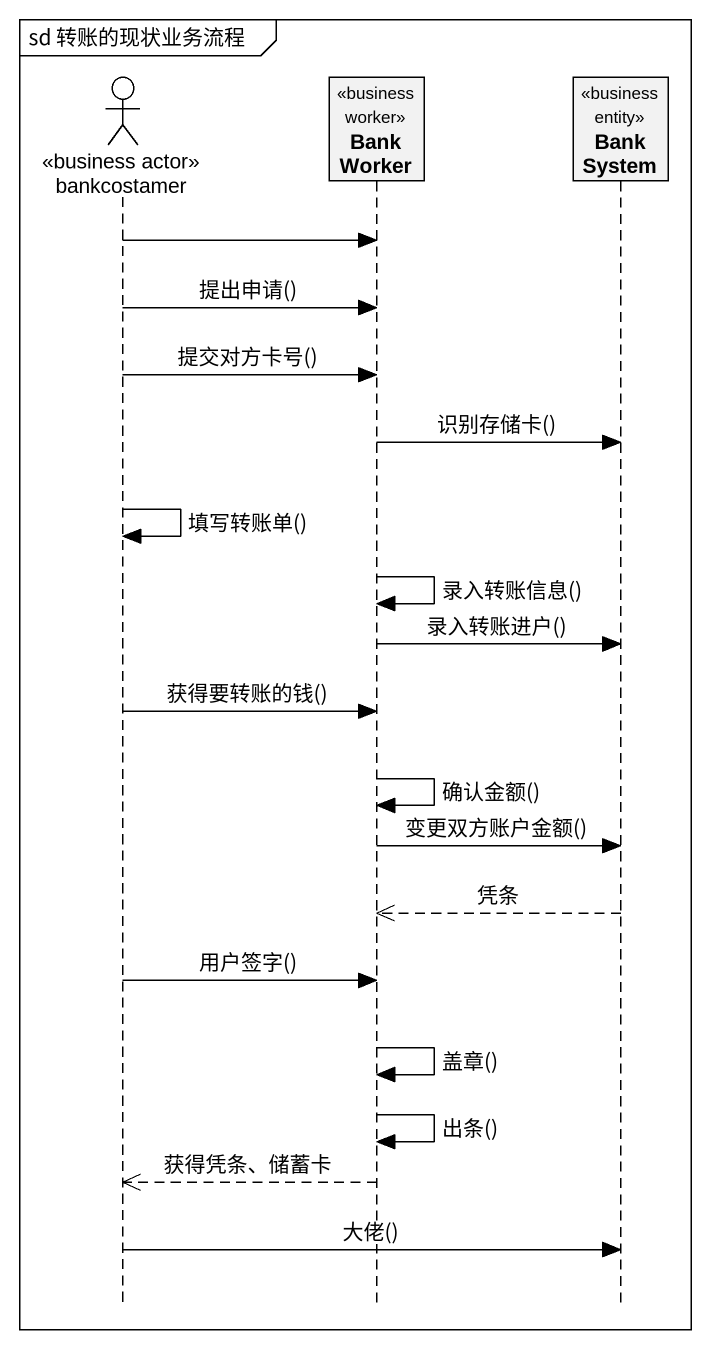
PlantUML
@startuml
mainframe sd 转账的现状业务流程
hide footbox
actor bankcostamer <<business actor>>
participant BankWorker <<business worker>>
participant BankSystem <<business entity>>

bankcostamer -> BankWorker
bankcostamer -> BankWorker : 提出申请()
bankcostamer -> BankWorker : 提交对方卡号()
BankWorker -> BankSystem : 识别存储卡()
bankcostamer -> bankcostamer : 填写转账单()
BankWorker -> BankWorker : 录入转账信息()
BankWorker -> BankSystem : 录入转账进户()
bankcostamer -> BankWorker : 获得要转账的钱()
BankWorker -> BankWorker : 确认金额()
BankWorker -> BankSystem : 变更双方账户金额()
BankSystem -->> BankWorker : 凭条
bankcostamer -> BankWorker : 用户签字()
BankWorker -> BankWorker : 盖章()
BankWorker -> BankWorker : 出条()
BankWorker -->> bankcostamer : 获得凭条、储蓄卡
bankcostamer -> BankSystem : 大佬()
@enduml
